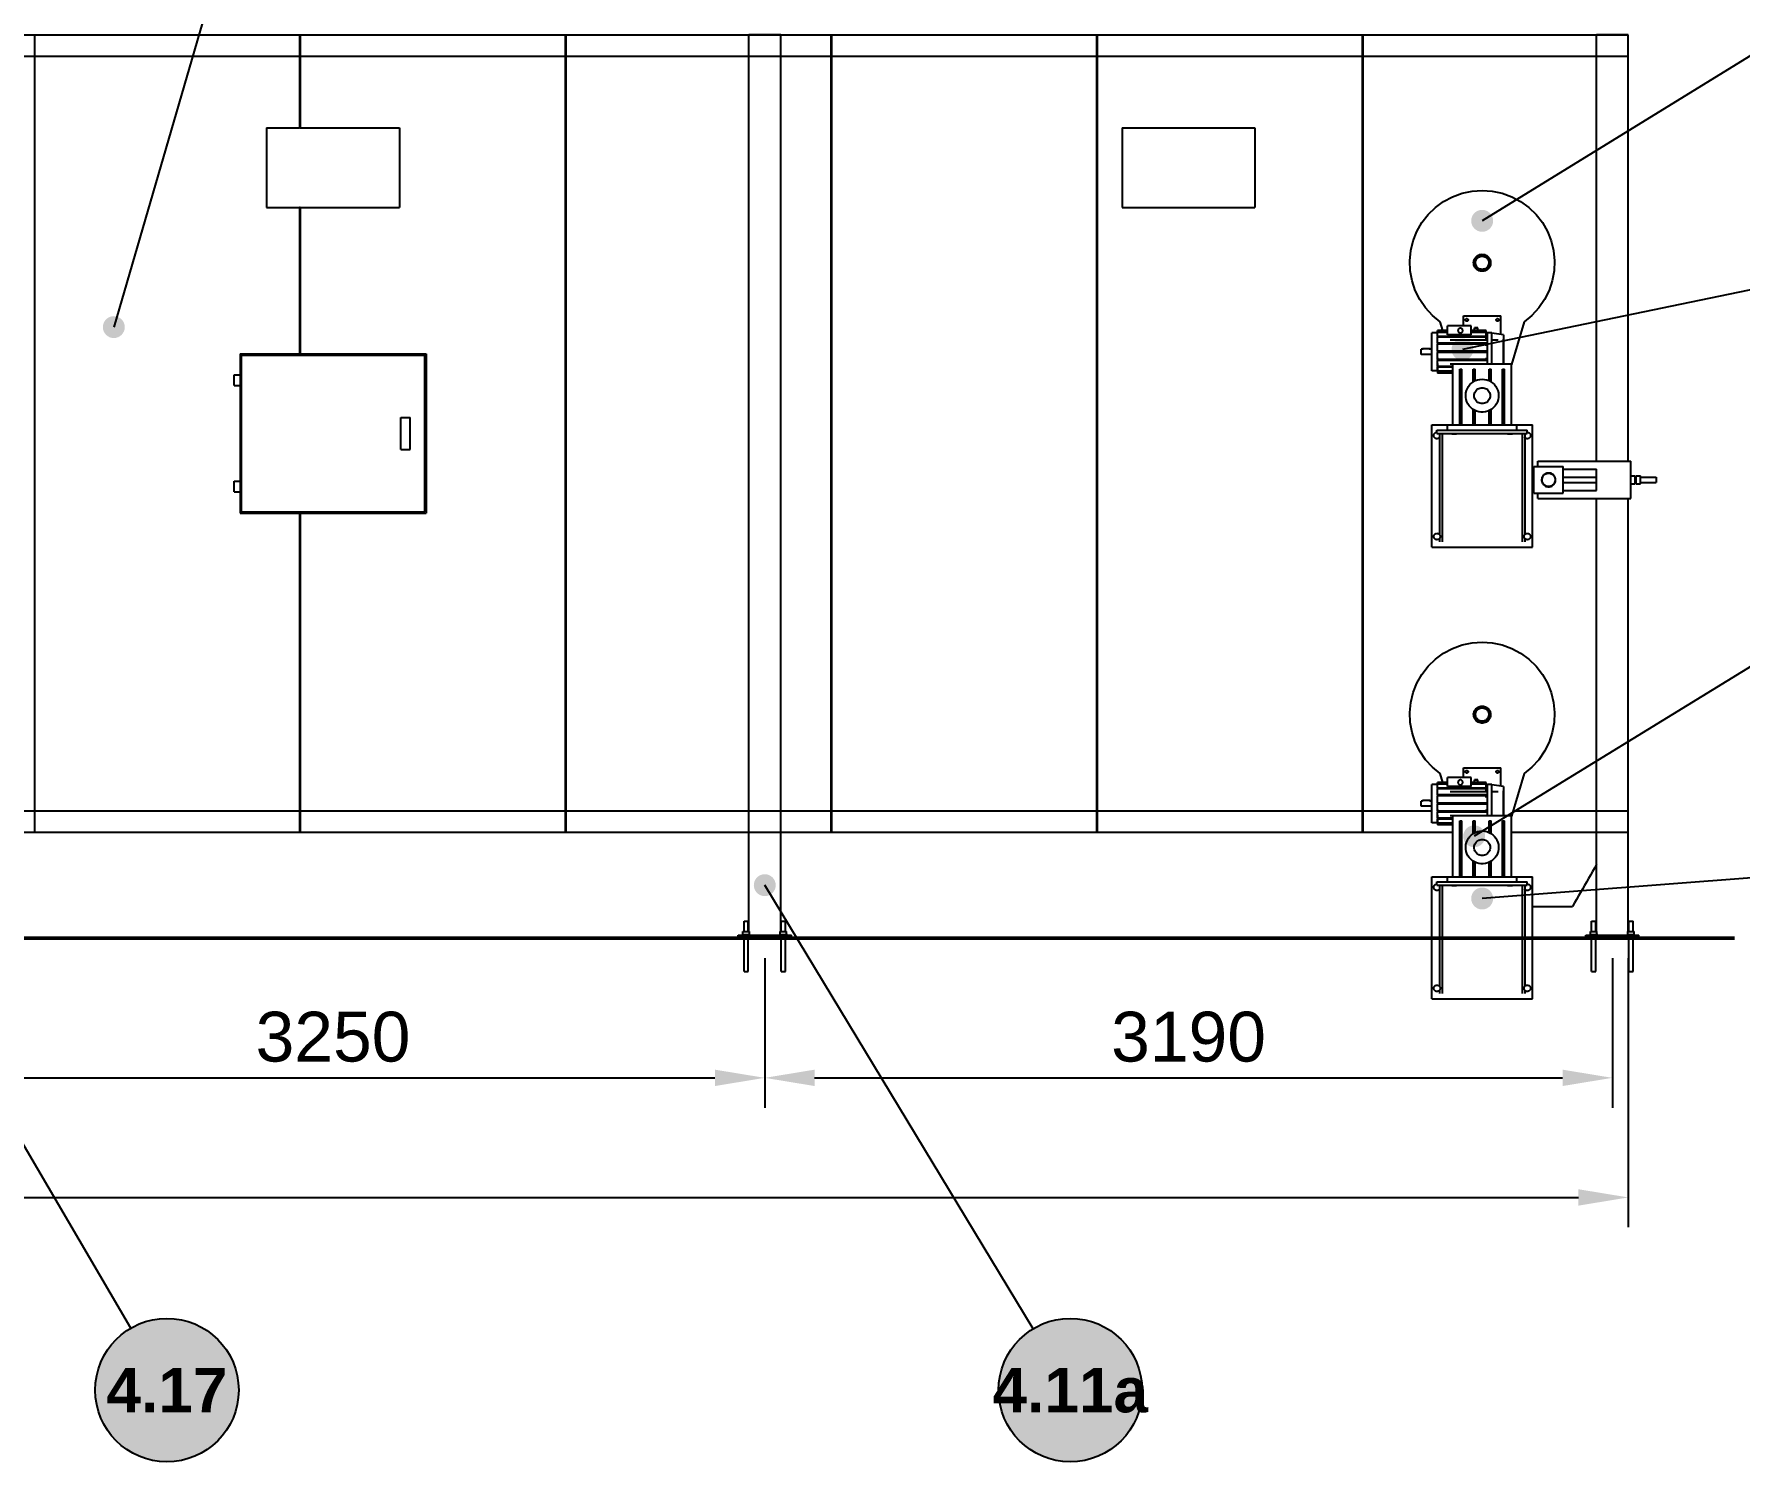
# Model space of a CAD drawing. Header units: millimetres. Extents: x 0 to 420, y 0 to 297.
# Drawn here: x 144.1 to 229.7, y 172.8 to 244.4 of the extents above; entities that cross this region are included whole.
import ezdxf
from ezdxf.enums import TextEntityAlignment as Align

# ---------------------------------------------------------------- set-up
doc = ezdxf.new("R2010")
doc.units = ezdxf.units.MM
doc.header["$LTSCALE"] = 0.5
for name, color, linetype, lineweight in [('CONTORNO', 7, 'CONTINUOUS', 50), ('COTAS', 7, 'CONTINUOUS', 25), ('FINO', 7, 'CONTINUOUS', 25), ('RELLENO', 9, 'CONTINUOUS', 13)]:
    doc.layers.add(name, color=color, linetype=linetype, lineweight=lineweight)
doc.styles.add('NEGRITA', font='arialbd.ttf')
doc.styles.get("Standard").update_dxf_attribs({"font": 'arial.ttf'})
doc.dimstyles.new('IRAM', dxfattribs={"dimtxt": 2.5, "dimasz": 2.5, "dimexe": 1.5, "dimexo": 1, "dimgap": 0.8, "dimtad": 1, "dimdec": 1, "dimtxsty": 'Standard', "dimcen": 2.5, "dimazin": 3, "dimtfac": 1, "dimtmove": 0, "dimatfit": 3})

msp = doc.modelspace()

# ---------------------------------------------------------------- hatches: boundary and pattern name
at = {"layer": 'COTAS'}
h = msp.add_hatch(color=7, dxfattribs=at)
edge = h.paths.add_edge_path()
edge.add_arc((216.8, 235.04), 0.55, 0, 360)
h = msp.add_hatch(color=7, dxfattribs=at)
edge = h.paths.add_edge_path()
edge.add_arc((148.1333, 229.7067), 0.55, 0, 360)
h = msp.add_hatch(color=7, dxfattribs=at)
edge = h.paths.add_edge_path()
edge.add_arc((215.8133, 228.5867), 0.55, 0, 360)
h = msp.add_hatch(color=7, dxfattribs=at)
edge = h.paths.add_edge_path()
edge.add_arc((216.4, 204.16), 0.55, 0, 360)
h = msp.add_hatch(color=7, dxfattribs=at)
edge = h.paths.add_edge_path()
edge.add_arc((180.8, 201.7067), 0.55, 0, 360)
h = msp.add_hatch(color=7, dxfattribs=at)
edge = h.paths.add_edge_path()
edge.add_arc((216.8, 201.04), 0.55, 0, 360)
at = {"layer": 'RELLENO', "true_color": 0xffffff}
h = msp.add_hatch(color=7, dxfattribs=at)
edge = h.paths.add_edge_path()
edge.add_arc((150.8, 176.3733), 3.6, 0, 360)
h = msp.add_hatch(color=7, dxfattribs=at)
edge = h.paths.add_edge_path()
edge.add_arc((196.1333, 176.3733), 3.6, 0, 360)

# ---------------------------------------------------------------- linework, layer by layer
at = {"layer": 'CONTORNO'}
msp.add_line((30.8, 199.04), (229.4667, 199.04), dxfattribs=at)
at = {"layer": 'COTAS'}
for p, q in [((157.7944, 262.9166), (148.1333, 229.7067)), ((231.0674, 243.8199), (216.8, 235.04)), ((230.6079, 231.6446), (215.8133, 228.5867)), ((231.0648, 213.1574), (216.4, 204.16)), ((230.5439, 202.0972), (216.8, 201.04)), ((194.2692, 179.4531), (180.8, 201.7067)), ((148.9795, 179.4791), (137.4667, 199.12))]:
    msp.add_line(p, q, dxfattribs=at)
for centre in [(150.8, 176.3733), (196.1333, 176.3733)]:
    msp.add_circle(centre, 3.6, dxfattribs=at)
at = {"layer": 'FINO'}
for p, q in [((50.8, 244.3733), (224.1333, 244.3733)), ((144.1533, 244.3733), (157.4467, 244.3733)), ((144.1533, 244.3733), (144.1533, 204.3733)), ((157.4467, 244.3733), (157.4467, 239.7067)), ((157.4867, 244.3733), (170.78, 244.3733)), ((157.4867, 244.3733), (157.4867, 239.7067)), ((170.78, 244.3733), (170.78, 204.3733)), ((170.82, 244.3733), (184.1133, 244.3733)), ((170.82, 244.3733), (170.82, 204.3733)), ((180, 199.3867), (180, 244.3733)), ((181.6, 244.3733), (180, 244.3733)), ((181.6, 199.3867), (181.6, 244.3733)), ((184.1133, 244.3733), (184.1133, 204.3733)), ((184.1533, 244.3733), (197.4467, 244.3733)), ((184.1533, 244.3733), (184.1533, 204.3733)), ((197.4467, 244.3733), (197.4467, 204.3733)), ((197.4867, 244.3733), (210.78, 244.3733)), ((197.4867, 244.3733), (197.4867, 204.3733)), ((210.78, 244.3733), (210.78, 204.3733)), ((210.82, 244.3733), (224.1133, 244.3733)), ((210.82, 244.3733), (210.82, 204.3733)), ((222.5333, 222.9733), (222.5333, 244.3733)), ((224.1333, 244.3733), (222.5333, 244.3733)), ((224.1133, 244.3733), (224.1133, 222.9733)), ((224.1333, 222.9733), (224.1333, 244.3733)), ((224.1333, 243.3067), (224.1333, 244.3733)), ((50.8, 243.3067), (224.1333, 243.3067)), ((155.8, 239.7067), (155.8, 235.7067)), ((155.8, 239.7067), (157.4467, 239.7067)), ((157.4867, 239.7067), (157.4467, 239.7067)), ((157.4867, 239.7067), (162.4667, 239.7067)), ((162.4667, 239.7067), (162.4667, 235.7067)), ((198.7333, 239.7067), (205.4, 239.7067)), ((198.7333, 239.7067), (198.7333, 235.7067)), ((205.4, 239.7067), (205.4, 235.7067)), ((155.8, 235.7067), (157.4467, 235.7067)), ((157.4467, 235.7067), (157.4467, 228.3733)), ((157.4867, 235.7067), (157.4467, 235.7067)), ((157.4867, 235.7067), (162.4667, 235.7067)), ((157.4867, 235.7067), (157.4867, 228.3733)), ((198.7333, 235.7067), (205.4, 235.7067)), ((215.8667, 229.768), (215.8667, 230.2667)), ((215.8667, 230.2667), (217.7333, 230.2667)), ((217.7333, 229.34), (217.7333, 230.2667)), ((214.5547, 229.4267), (214.2667, 229.4267)), ((214.5547, 229.464), (214.5547, 229.5333)), ((215.0587, 229.5333), (214.5547, 229.5333)), ((214.5547, 229.464), (214.5547, 229.4413)), ((215.0587, 229.464), (214.5547, 229.464)), ((214.5547, 229.244), (214.5547, 229.4413)), ((215.0587, 229.4413), (214.5547, 229.4413)), ((214.8267, 229.5333), (214.696, 229.972)), ((215.0587, 229.32), (215.0587, 229.768)), ((216.2467, 229.768), (215.0587, 229.768)), ((216.2467, 229.32), (216.2467, 229.768)), ((217.0027, 229.5333), (216.2467, 229.5333)), ((217.0027, 229.464), (216.2467, 229.464)), ((217.0027, 229.4413), (216.2467, 229.4413)), ((216.4187, 229.5333), (216.4187, 229.6667)), ((216.5787, 229.5333), (216.5787, 229.6667)), ((217.0027, 229.464), (217.0027, 229.5333)), ((217.0027, 229.464), (217.0027, 229.4413)), ((217.0027, 229.244), (217.0027, 229.4413)), ((217.2907, 229.4267), (217.0747, 229.4267)), ((218.904, 229.972), (218.2667, 227.8387)), ((213.8133, 228.5933), (213.7333, 228.5933)), ((213.8133, 228.5667), (213.8133, 228.62)), ((214.1867, 228.62), (213.8133, 228.62)), ((214.1867, 228.5667), (214.1867, 228.62)), ((214.2667, 228.5933), (214.1867, 228.5933)), ((214.5547, 229.2413), (214.5547, 229.2)), ((217.0027, 229.2413), (214.5547, 229.2413)), ((214.5547, 229.0493), (214.5547, 229.2)), ((217.0027, 229.2), (214.5547, 229.2)), ((214.5547, 228.9013), (214.5547, 228.848)), ((217.0027, 228.9013), (214.5547, 228.9013)), ((214.5547, 228.7667), (214.5547, 228.848)), ((217.0027, 228.848), (214.5547, 228.848)), ((216.2467, 229.32), (215.0587, 229.32)), ((215.2, 229.0667), (217.0747, 229.0667)), ((217.0747, 229.384), (217.0027, 229.384)), ((217.0027, 229.2413), (217.0027, 229.2)), ((217.0027, 229.0667), (217.0027, 229.2)), ((217.0027, 228.9013), (217.0027, 228.848)), ((217.0027, 228.7667), (217.0027, 228.848)), ((217.8667, 229.32), (217.2907, 229.4053)), ((217.2907, 229.0667), (217.6, 229.0667)), ((217.8667, 227.8667), (217.8667, 229.1067)), ((217.8867, 229.1067), (217.8667, 229.1067)), ((217.8867, 227.8667), (217.8867, 229.1067)), ((154.4667, 228.3733), (154.4667, 227.3067)), ((154.4667, 228.3733), (157.4467, 228.3733)), ((154.4667, 228.3733), (154.4667, 227.3067)), ((154.5333, 220.44), (154.5333, 228.3067)), ((154.5333, 228.3067), (163.7333, 228.3067)), ((157.4867, 228.3733), (157.4467, 228.3733)), ((157.4867, 228.3733), (163.8, 228.3733)), ((163.7333, 220.44), (163.7333, 228.3067)), ((163.8, 228.3733), (163.8, 220.3733)), ((163.8, 228.3733), (163.8, 220.3733)), ((214.2667, 228.34), (213.7333, 228.34)), ((214.5547, 228.496), (214.5547, 228.4373)), ((217.0027, 228.496), (214.5547, 228.496)), ((217.0027, 228.4373), (214.5547, 228.4373)), ((214.5547, 228.1667), (214.5547, 228.0853)), ((214.5547, 228.0853), (214.5547, 228.032)), ((217.0027, 228.0853), (214.5547, 228.0853)), ((217.0027, 228.032), (214.5547, 228.032)), ((214.5547, 227.884), (214.5547, 227.7333)), ((214.5547, 227.7333), (214.5547, 227.692)), ((215.3333, 227.7333), (214.5547, 227.7333)), ((215.2, 227.8667), (215.3333, 227.8667)), ((215.3333, 224.8), (215.3333, 227.8667)), ((215.3333, 227.8667), (218.2667, 227.8667)), ((217.0027, 228.496), (217.0027, 228.4373)), ((217.0027, 228.1667), (217.0027, 228.0853)), ((217.0027, 228.0853), (217.0027, 228.032)), ((218.2667, 224.8), (218.2667, 227.8667)), ((154.1733, 226.7733), (154.1733, 227.3067)), ((154.4933, 226.7733), (154.4933, 227.3067)), ((214.5547, 227.5067), (214.2667, 227.5067)), ((215.3333, 227.692), (214.5547, 227.692)), ((214.5547, 227.6893), (214.5547, 227.492)), ((214.5547, 227.492), (214.5547, 227.4693)), ((215.3333, 227.492), (214.5547, 227.492)), ((214.5547, 227.4693), (214.5547, 227.4)), ((215.3333, 227.4693), (214.5547, 227.4693)), ((215.3333, 227.4), (214.5547, 227.4)), ((215.68, 224.8), (215.68, 227.6)), ((215.68, 227.6), (215.7867, 227.6)), ((215.7867, 224.8), (215.7867, 227.6)), ((216.3467, 226.9573), (216.3467, 227.6)), ((216.3467, 227.6), (216.4533, 227.6)), ((216.4533, 227.0173), (216.4533, 227.6)), ((217.1467, 227.0173), (217.1467, 227.6)), ((217.1467, 227.6), (217.2533, 227.6)), ((217.2533, 226.9573), (217.2533, 227.6)), ((217.8133, 224.8), (217.8133, 227.6)), ((217.8133, 227.6), (217.92, 227.6)), ((217.92, 224.8), (217.92, 227.6)), ((154.4667, 226.7733), (154.4667, 221.9733)), ((154.4667, 226.7733), (154.4667, 221.9733)), ((162.5333, 223.5733), (162.5333, 225.1733)), ((162.5333, 225.1733), (163, 225.1733)), ((163, 223.5733), (163, 225.1733)), ((216.3467, 224.8), (216.3467, 225.576)), ((216.4533, 224.8), (216.4533, 225.516)), ((217.1467, 224.8), (217.1467, 225.516)), ((217.2533, 224.8), (217.2533, 225.576)), ((214.2667, 218.6667), (214.2667, 224.8)), ((214.2667, 224.8), (215.0667, 224.8)), ((214.5333, 224.3733), (214.5333, 224.5333)), ((214.5333, 224.5333), (219.0667, 224.5333)), ((214.5333, 224.3733), (219.0667, 224.3733)), ((214.6667, 224.3733), (214.6667, 219.288)), ((214.8, 224.3733), (214.8, 218.9333)), ((215.0667, 224.5333), (215.0667, 224.8)), ((215.0667, 224.8), (218.5333, 224.8)), ((215.28, 224.36), (215.28, 224.3733)), ((215.28, 224.36), (215.52, 224.36)), ((215.52, 224.36), (215.52, 224.3733)), ((218.08, 224.36), (218.08, 224.3733)), ((218.08, 224.36), (218.32, 224.36)), ((218.32, 224.36), (218.32, 224.3733)), ((218.5333, 224.5333), (218.5333, 224.8)), ((218.5333, 224.8), (219.3333, 224.8)), ((218.8, 224.3733), (218.8, 218.9333)), ((218.9333, 224.3733), (218.9333, 219.288)), ((219.0667, 224.3733), (219.0667, 224.5333)), ((219.3333, 218.6667), (219.3333, 224.8)), ((162.5333, 223.5733), (163, 223.5733)), ((219.4, 221.3733), (219.4, 222.7067)), ((219.4, 222.7067), (220.8667, 222.7067)), ((219.6, 222.7067), (219.6, 222.9733)), ((219.6, 222.9733), (224.2667, 222.9733)), ((220.8667, 221.3733), (220.8667, 222.7067)), ((220.8667, 222.5733), (222.5333, 222.5733)), ((222.5333, 222.1733), (222.5333, 222.5733)), ((222.5333, 221.5067), (222.5333, 222.5733)), ((224.2667, 221.1067), (224.2667, 222.9733)), ((154.1733, 221.44), (154.1733, 221.9733)), ((154.4933, 221.44), (154.4933, 221.9733)), ((220.8667, 222.1733), (222.5333, 222.1733)), ((220.8667, 221.9067), (222.5333, 221.9067)), ((222.5333, 221.5067), (222.5333, 221.9067)), ((224.2667, 222.24), (224.48, 222.24)), ((224.2667, 221.84), (224.48, 221.84)), ((224.48, 221.84), (224.48, 222.24)), ((224.48, 222.1733), (224.5333, 222.1733)), ((224.48, 221.9067), (224.5333, 221.9067)), ((224.5333, 221.84), (224.5333, 222.24)), ((224.5333, 222.24), (224.7467, 222.24)), ((224.5333, 221.84), (224.7467, 221.84)), ((224.7467, 221.84), (224.7467, 222.24)), ((224.7467, 222.1733), (225.5333, 222.1733)), ((224.7467, 221.9067), (225.5333, 221.9067)), ((154.4667, 221.44), (154.4667, 220.3733)), ((154.4667, 221.44), (154.4667, 220.3733)), ((219.4, 221.3733), (220.8667, 221.3733)), ((219.6, 221.1067), (219.6, 221.3733)), ((219.6, 221.1067), (224.2667, 221.1067)), ((220.8667, 221.5067), (222.5333, 221.5067)), ((222.5333, 199.3867), (222.5333, 221.1067)), ((224.1133, 221.1067), (224.1133, 204.3733)), ((224.1333, 199.3867), (224.1333, 221.1067)), ((154.4667, 220.3733), (157.4467, 220.3733)), ((154.5333, 220.44), (163.7333, 220.44)), ((157.4467, 220.3733), (157.4467, 204.3733)), ((157.4867, 220.3733), (157.4467, 220.3733)), ((157.4867, 220.3733), (163.8, 220.3733)), ((157.4867, 220.3733), (157.4867, 204.3733)), ((214.2667, 218.6667), (219.3333, 218.6667)), ((214.6667, 219.112), (214.6667, 218.9333)), ((218.9333, 219.112), (218.9333, 218.9333)), ((214.8267, 206.8667), (214.696, 207.3053)), ((215.8667, 207.1013), (215.8667, 207.6)), ((215.8667, 207.6), (217.7333, 207.6)), ((217.7333, 206.6733), (217.7333, 207.6)), ((218.904, 207.3053), (218.2667, 205.172)), ((214.5547, 206.76), (214.2667, 206.76)), ((214.5547, 206.7973), (214.5547, 206.8667)), ((215.0587, 206.8667), (214.5547, 206.8667)), ((214.5547, 206.7973), (214.5547, 206.7747)), ((215.0587, 206.7973), (214.5547, 206.7973)), ((214.5547, 206.5773), (214.5547, 206.7747)), ((215.0587, 206.7747), (214.5547, 206.7747)), ((214.5547, 206.5747), (214.5547, 206.5333)), ((217.0027, 206.5747), (214.5547, 206.5747)), ((214.5547, 206.3827), (214.5547, 206.5333)), ((217.0027, 206.5333), (214.5547, 206.5333)), ((215.0587, 206.6533), (215.0587, 207.1013)), ((216.2467, 207.1013), (215.0587, 207.1013)), ((216.2467, 206.6533), (215.0587, 206.6533)), ((215.2, 206.4), (217.0747, 206.4)), ((216.2467, 206.6533), (216.2467, 207.1013)), ((217.0027, 206.8667), (216.2467, 206.8667)), ((217.0027, 206.7973), (216.2467, 206.7973)), ((217.0027, 206.7747), (216.2467, 206.7747)), ((216.4187, 206.8667), (216.4187, 207)), ((216.5787, 206.8667), (216.5787, 207)), ((217.0027, 206.7973), (217.0027, 206.8667)), ((217.0027, 206.7973), (217.0027, 206.7747)), ((217.0027, 206.5773), (217.0027, 206.7747)), ((217.0747, 206.7173), (217.0027, 206.7173)), ((217.0027, 206.5747), (217.0027, 206.5333)), ((217.0027, 206.4), (217.0027, 206.5333)), ((217.2907, 206.76), (217.0747, 206.76)), ((217.8667, 206.6533), (217.2907, 206.7387)), ((217.2907, 206.4), (217.6, 206.4)), ((217.8667, 205.2), (217.8667, 206.44)), ((217.8867, 206.44), (217.8667, 206.44)), ((217.8867, 205.2), (217.8867, 206.44)), ((213.8133, 205.9267), (213.7333, 205.9267)), ((214.2667, 205.6733), (213.7333, 205.6733)), ((213.8133, 205.9), (213.8133, 205.9533)), ((214.1867, 205.9533), (213.8133, 205.9533)), ((214.1867, 205.9), (214.1867, 205.9533)), ((214.2667, 205.9267), (214.1867, 205.9267)), ((214.5547, 206.2347), (214.5547, 206.1813)), ((217.0027, 206.2347), (214.5547, 206.2347)), ((214.5547, 206.1), (214.5547, 206.1813)), ((217.0027, 206.1813), (214.5547, 206.1813)), ((214.5547, 205.8293), (214.5547, 205.7707)), ((217.0027, 205.8293), (214.5547, 205.8293)), ((217.0027, 205.7707), (214.5547, 205.7707)), ((214.5547, 205.5), (214.5547, 205.4187)), ((217.0027, 206.2347), (217.0027, 206.1813)), ((217.0027, 206.1), (217.0027, 206.1813)), ((217.0027, 205.8293), (217.0027, 205.7707)), ((217.0027, 205.5), (217.0027, 205.4187)), ((50.8, 205.44), (214.2667, 205.44)), ((214.5547, 204.84), (214.2667, 204.84)), ((214.5547, 205.4187), (214.5547, 205.3653)), ((217.0027, 205.4187), (214.5547, 205.4187)), ((217.0027, 205.3653), (214.5547, 205.3653)), ((214.5547, 205.2173), (214.5547, 205.0667)), ((214.5547, 205.0667), (214.5547, 205.0253)), ((215.3333, 205.0667), (214.5547, 205.0667)), ((215.3333, 205.0253), (214.5547, 205.0253)), ((214.5547, 205.0227), (214.5547, 204.8253)), ((214.5547, 204.8253), (214.5547, 204.8027)), ((215.3333, 204.8253), (214.5547, 204.8253)), ((214.5547, 204.8027), (214.5547, 204.7333)), ((215.3333, 204.8027), (214.5547, 204.8027)), ((215.3333, 204.7333), (214.5547, 204.7333)), ((215.2, 205.2), (215.3333, 205.2)), ((215.3333, 202.1333), (215.3333, 205.2)), ((215.3333, 205.2), (218.2667, 205.2)), ((215.68, 202.1333), (215.68, 204.9333)), ((215.68, 204.9333), (215.7867, 204.9333)), ((215.7867, 202.1333), (215.7867, 204.9333)), ((216.3467, 204.2907), (216.3467, 204.9333)), ((216.3467, 204.9333), (216.4533, 204.9333)), ((216.4533, 204.3507), (216.4533, 204.9333)), ((217.0027, 205.4187), (217.0027, 205.3653)), ((217.1467, 204.3507), (217.1467, 204.9333)), ((217.1467, 204.9333), (217.2533, 204.9333)), ((217.2533, 204.2907), (217.2533, 204.9333)), ((217.8133, 202.1333), (217.8133, 204.9333)), ((217.8133, 204.9333), (217.92, 204.9333)), ((217.92, 202.1333), (217.92, 204.9333)), ((218.2667, 202.1333), (218.2667, 205.2)), ((218.3467, 205.44), (224.1333, 205.44)), ((224.1333, 204.3733), (224.1333, 205.44)), ((50.8, 204.3733), (215.3333, 204.3733)), ((144.1533, 204.3733), (157.4467, 204.3733)), ((157.4867, 204.3733), (170.78, 204.3733)), ((170.82, 204.3733), (184.1133, 204.3733)), ((184.1533, 204.3733), (197.4467, 204.3733)), ((197.4867, 204.3733), (210.78, 204.3733)), ((210.82, 204.3733), (215.3333, 204.3733)), ((218.2667, 204.3733), (224.1133, 204.3733)), ((218.2667, 204.3733), (224.1333, 204.3733)), ((216.3467, 202.1333), (216.3467, 202.9093)), ((217.2533, 202.1333), (217.2533, 202.9093)), ((214.2667, 196), (214.2667, 202.1333)), ((214.2667, 202.1333), (215.0667, 202.1333)), ((215.0667, 201.8667), (215.0667, 202.1333)), ((215.0667, 202.1333), (218.5333, 202.1333)), ((216.4533, 202.1333), (216.4533, 202.8493)), ((217.1467, 202.1333), (217.1467, 202.8493)), ((218.5333, 201.8667), (218.5333, 202.1333)), ((218.5333, 202.1333), (219.3333, 202.1333)), ((219.3333, 196), (219.3333, 202.1333)), ((214.5333, 201.7067), (214.5333, 201.8667)), ((214.5333, 201.8667), (219.0667, 201.8667)), ((214.5333, 201.7067), (219.0667, 201.7067)), ((214.6667, 201.7067), (214.6667, 196.6213)), ((214.8, 201.7067), (214.8, 196.2667)), ((215.28, 201.6933), (215.28, 201.7067)), ((215.28, 201.6933), (215.52, 201.6933)), ((215.52, 201.6933), (215.52, 201.7067)), ((218.08, 201.6933), (218.08, 201.7067)), ((218.08, 201.6933), (218.32, 201.6933)), ((218.32, 201.6933), (218.32, 201.7067)), ((218.8, 201.7067), (218.8, 196.2667)), ((218.9333, 201.7067), (218.9333, 196.6213)), ((219.0667, 201.7067), (219.0667, 201.8667)), ((219.3333, 200.64), (221.3333, 200.64)), ((179.76, 199.3867), (179.76, 199.9067)), ((179.9733, 199.3867), (179.9733, 199.9067)), ((181.6267, 199.3867), (181.6267, 199.9067)), ((181.84, 199.3867), (181.84, 199.9067)), ((222.2933, 199.3867), (222.2933, 199.9067)), ((222.5067, 199.3867), (222.5067, 199.9067)), ((224.16, 199.3867), (224.16, 199.9067)), ((224.3733, 199.3867), (224.3733, 199.9067)), ((179.4667, 199.04), (179.4667, 199.2)), ((179.4667, 199.2), (182.1333, 199.2)), ((179.4667, 199.04), (182.1333, 199.04)), ((179.6667, 199.2), (179.6667, 199.24)), ((179.7067, 199.2), (179.7067, 199.3867)), ((179.7067, 199.3867), (180.0267, 199.3867)), ((179.76, 197.3733), (179.76, 199.04)), ((179.9733, 197.3733), (179.9733, 199.04)), ((180.0267, 199.2), (180.0267, 199.3867)), ((180.0667, 199.2), (180.0667, 199.24)), ((181.5333, 199.2), (181.5333, 199.24)), ((181.5733, 199.2), (181.5733, 199.3867)), ((181.5733, 199.3867), (181.8933, 199.3867)), ((181.6267, 197.3733), (181.6267, 199.04)), ((181.84, 197.3733), (181.84, 199.04)), ((181.8933, 199.2), (181.8933, 199.3867)), ((181.9333, 199.2), (181.9333, 199.24)), ((182.1333, 199.04), (182.1333, 199.2)), ((222, 199.04), (222, 199.2)), ((222, 199.2), (224.6667, 199.2)), ((222, 199.04), (224.6667, 199.04)), ((222.2, 199.2), (222.2, 199.24)), ((222.24, 199.2), (222.24, 199.3867)), ((222.24, 199.3867), (222.56, 199.3867)), ((222.2933, 197.3733), (222.2933, 199.04)), ((222.5067, 197.3733), (222.5067, 199.04)), ((222.56, 199.2), (222.56, 199.3867)), ((222.6, 199.2), (222.6, 199.24)), ((224.0667, 199.2), (224.0667, 199.24)), ((224.1067, 199.2), (224.1067, 199.3867)), ((224.1067, 199.3867), (224.4267, 199.3867)), ((224.16, 197.3733), (224.16, 199.04)), ((224.3733, 197.3733), (224.3733, 199.04)), ((224.4267, 199.2), (224.4267, 199.3867)), ((224.4667, 199.2), (224.4667, 199.24)), ((224.6667, 199.04), (224.6667, 199.2)), ((214.6667, 196.4453), (214.6667, 196.2667)), ((218.9333, 196.4453), (218.9333, 196.2667)), ((214.2667, 196), (219.3333, 196))]:
    msp.add_line(p, q, dxfattribs=at)
for points in [[(214.696, 229.972), (214.3027, 230.296), (213.9587, 230.6707), (213.6693, 231.0893), (213.4427, 231.5453), (213.2813, 232.028), (213.1893, 232.528), (213.1693, 233.0373), (213.2187, 233.544), (213.3387, 234.0373), (213.528, 234.5107), (213.78, 234.952), (214.092, 235.3547), (214.4573, 235.7093), (214.868, 236.0093), (215.316, 236.2493), (215.7947, 236.424), (216.292, 236.5307), (216.8, 236.5667), (217.308, 236.5307), (217.8053, 236.424), (218.284, 236.2493), (218.732, 236.0093), (219.1427, 235.7093), (219.508, 235.3547), (219.82, 234.952), (220.072, 234.5107), (220.2613, 234.0373), (220.3813, 233.544), (220.4307, 233.0373), (220.4107, 232.528), (220.3187, 232.028), (220.1573, 231.5453), (219.9307, 231.0893), (219.6413, 230.6707), (219.2973, 230.296), (218.904, 229.972)], [(216.8, 233.36), (216.86, 233.356), (216.9173, 233.344), (216.9733, 233.3227), (217.0267, 233.2947), (217.0747, 233.26), (217.1173, 233.2187), (217.1533, 233.172), (217.184, 233.12), (217.2053, 233.0653), (217.22, 233.008), (217.2267, 232.948), (217.224, 232.8893), (217.2133, 232.8307), (217.196, 232.7733), (217.1693, 232.72), (217.136, 232.6707), (217.096, 232.6267), (217.0507, 232.588), (217, 232.556), (216.9453, 232.532), (216.8893, 232.516), (216.8293, 232.508), (216.7707, 232.508), (216.7107, 232.516), (216.6547, 232.532), (216.6, 232.556), (216.5493, 232.588), (216.504, 232.6267), (216.464, 232.6707), (216.4307, 232.72), (216.404, 232.7733), (216.3867, 232.8307), (216.376, 232.8893), (216.3733, 232.948), (216.38, 233.008), (216.3947, 233.0653), (216.416, 233.12), (216.4467, 233.172), (216.4827, 233.2187), (216.5253, 233.26), (216.5733, 233.2947), (216.6267, 233.3227), (216.6827, 233.344), (216.74, 233.356), (216.8, 233.36)], [(216.8, 233.3333), (216.8573, 233.3293), (216.9133, 233.3173), (216.9667, 233.2973), (217.016, 233.2693), (217.0613, 233.236), (217.1027, 233.1947), (217.136, 233.1493), (217.164, 233.1), (217.184, 233.0467), (217.196, 232.9907), (217.2, 232.9333), (217.196, 232.876), (217.184, 232.82), (217.164, 232.7667), (217.136, 232.7173), (217.1027, 232.672), (217.0613, 232.6307), (217.016, 232.5973), (216.9667, 232.5693), (216.9133, 232.5493), (216.8573, 232.5373), (216.8, 232.5333), (216.7427, 232.5373), (216.6867, 232.5493), (216.6333, 232.5693), (216.584, 232.5973), (216.5387, 232.6307), (216.4973, 232.672), (216.464, 232.7173), (216.436, 232.7667), (216.416, 232.82), (216.404, 232.876), (216.4, 232.9333), (216.404, 232.9907), (216.416, 233.0467), (216.436, 233.1), (216.464, 233.1493), (216.4973, 233.1947), (216.5387, 233.236), (216.584, 233.2693), (216.6333, 233.2973), (216.6867, 233.3173), (216.7427, 233.3293), (216.8, 233.3333)], [(216.8, 233.2667), (216.8467, 233.264), (216.892, 233.2533), (216.936, 233.2373), (216.976, 233.216), (217.0147, 233.1893), (217.048, 233.156), (217.076, 233.12), (217.1, 233.08), (217.1173, 233.036), (217.128, 232.9907), (217.1333, 232.9453), (217.132, 232.8987), (217.124, 232.8533), (217.1093, 232.808), (217.0893, 232.7667), (217.0627, 232.728), (217.032, 232.6933), (216.996, 232.664), (216.956, 232.6387), (216.9147, 232.62), (216.8693, 232.6067), (216.8227, 232.6013), (216.7773, 232.6013), (216.7307, 232.6067), (216.6853, 232.62), (216.644, 232.6387), (216.604, 232.664), (216.568, 232.6933), (216.5373, 232.728), (216.5107, 232.7667), (216.4907, 232.808), (216.476, 232.8533), (216.468, 232.8987), (216.4667, 232.9453), (216.472, 232.9907), (216.4827, 233.036), (216.5, 233.08), (216.524, 233.12), (216.552, 233.156), (216.5853, 233.1893), (216.624, 233.216), (216.664, 233.2373), (216.708, 233.2533), (216.7533, 233.264), (216.8, 233.2667)], [(214.2667, 227.5067), (214.2667, 227.72), (214.2667, 227.9333), (214.2667, 228.1467), (214.2667, 228.36), (214.2667, 228.5733), (214.2667, 228.7867), (214.2667, 229), (214.2667, 229.2133), (214.2667, 229.4267)], [(214.5547, 229.2413), (214.5547, 229.288), (214.5547, 229.3347), (214.5547, 229.38), (214.5547, 229.4267)], [(215.7067, 229.6533), (215.6893, 229.652), (215.6733, 229.6493), (215.6573, 229.6427), (215.6427, 229.6347), (215.6293, 229.6253), (215.6173, 229.6133), (215.6067, 229.6), (215.5987, 229.5853), (215.592, 229.5707), (215.588, 229.5547), (215.5867, 229.5373), (215.5867, 229.5213), (215.5907, 229.504), (215.596, 229.488), (215.6027, 229.4733), (215.612, 229.46), (215.6227, 229.4467), (215.636, 229.436), (215.6507, 229.428), (215.6653, 229.42), (215.6813, 229.416), (215.6987, 229.4133), (215.7147, 229.4133), (215.732, 229.416), (215.748, 229.42), (215.7627, 229.428), (215.7773, 229.436), (215.7907, 229.4467), (215.8013, 229.46), (215.8107, 229.4733), (215.8173, 229.488), (215.8227, 229.504), (215.8267, 229.5213), (215.8267, 229.5373), (215.8253, 229.5547), (215.8213, 229.5707), (215.8147, 229.5853), (215.8067, 229.6), (215.796, 229.6133), (215.784, 229.6253), (215.7707, 229.6347), (215.756, 229.6427), (215.74, 229.6493), (215.724, 229.652), (215.7067, 229.6533)], [(216.0267, 230.1333), (216.036, 230.1333), (216.0453, 230.1307), (216.0533, 230.128), (216.0613, 230.1227), (216.0693, 230.1173), (216.076, 230.1107), (216.0813, 230.104), (216.0867, 230.096), (216.0907, 230.0867), (216.092, 230.0787), (216.0933, 230.0693), (216.0933, 230.06), (216.092, 230.0507), (216.088, 230.0413), (216.084, 230.0333), (216.0787, 230.0253), (216.0733, 230.0187), (216.0653, 230.0133), (216.0573, 230.008), (216.0493, 230.004), (216.04, 230.0013), (216.0307, 230), (216.0227, 230), (216.0133, 230.0013), (216.004, 230.004), (215.996, 230.008), (215.988, 230.0133), (215.98, 230.0187), (215.9747, 230.0253), (215.9693, 230.0333), (215.9653, 230.0413), (215.9613, 230.0507), (215.96, 230.06), (215.96, 230.0693), (215.9613, 230.0787), (215.9627, 230.0867), (215.9667, 230.096), (215.972, 230.104), (215.9773, 230.1107), (215.984, 230.1173), (215.992, 230.1227), (216, 230.128), (216.008, 230.1307), (216.0173, 230.1333), (216.0267, 230.1333)], [(216.4187, 229.6667), (216.4587, 229.6667), (216.4987, 229.6667), (216.5387, 229.6667), (216.5787, 229.6667)], [(216.5787, 229.6667), (216.5387, 229.6667), (216.4987, 229.6667), (216.4587, 229.6667), (216.4187, 229.6667)], [(217.0747, 227.8667), (217.0747, 228.0893), (217.0747, 228.312), (217.0747, 228.5347), (217.0747, 228.7587), (217.0747, 228.9813), (217.0747, 229.204), (217.0747, 229.4267)], [(217.2907, 227.8667), (217.2907, 228.0893), (217.2907, 228.312), (217.2907, 228.5347), (217.2907, 228.7587), (217.2907, 228.9813), (217.2907, 229.204), (217.2907, 229.4267)], [(217.5733, 230.1333), (217.5827, 230.1333), (217.592, 230.1307), (217.6, 230.128), (217.608, 230.1227), (217.616, 230.1173), (217.6227, 230.1107), (217.628, 230.104), (217.6333, 230.096), (217.6373, 230.0867), (217.6387, 230.0787), (217.64, 230.0693), (217.64, 230.06), (217.6387, 230.0507), (217.6347, 230.0413), (217.6307, 230.0333), (217.6253, 230.0253), (217.62, 230.0187), (217.612, 230.0133), (217.604, 230.008), (217.596, 230.004), (217.5867, 230.0013), (217.5773, 230), (217.5693, 230), (217.56, 230.0013), (217.5507, 230.004), (217.5427, 230.008), (217.5347, 230.0133), (217.5267, 230.0187), (217.5213, 230.0253), (217.516, 230.0333), (217.512, 230.0413), (217.508, 230.0507), (217.5067, 230.06), (217.5067, 230.0693), (217.508, 230.0787), (217.5093, 230.0867), (217.5133, 230.096), (217.5187, 230.104), (217.524, 230.1107), (217.5307, 230.1173), (217.5387, 230.1227), (217.5467, 230.128), (217.5547, 230.1307), (217.564, 230.1333), (217.5733, 230.1333)], [(213.7333, 228.34), (213.7333, 228.4027), (213.7333, 228.4667), (213.7333, 228.5307), (213.7333, 228.5933)], [(214.5547, 228.9013), (214.5547, 228.976), (214.5547, 229.0507), (214.5547, 229.1253), (214.5547, 229.2)], [(214.5547, 228.496), (214.5547, 228.584), (214.5547, 228.672), (214.5547, 228.76), (214.5547, 228.848)], [(217.8667, 229.32), (217.8667, 229.2667), (217.8667, 229.2133), (217.8667, 229.16), (217.8667, 229.1067)], [(214.5547, 228.0853), (214.5547, 228.1733), (214.5547, 228.2613), (214.5547, 228.3493), (214.5547, 228.4373)], [(214.5547, 227.7333), (214.5547, 227.808), (214.5547, 227.8827), (214.5547, 227.9573), (214.5547, 228.032)], [(154.1733, 227.3067), (154.2533, 227.3067), (154.3333, 227.3067), (154.4133, 227.3067), (154.4933, 227.3067)], [(214.5547, 227.5067), (214.5547, 227.5533), (214.5547, 227.5987), (214.5547, 227.6453), (214.5547, 227.692)], [(216.8, 227.0933), (216.9147, 227.0853), (217.028, 227.0613), (217.136, 227.0213), (217.2387, 226.968), (217.332, 226.9), (217.4147, 226.82), (217.4853, 226.7293), (217.5427, 226.6293), (217.5867, 226.5227), (217.6147, 226.4107), (217.6267, 226.296), (217.6227, 226.18), (217.6027, 226.0667), (217.5667, 225.9573), (217.516, 225.8533), (217.452, 225.7573), (217.3747, 225.672), (217.2853, 225.5973), (217.188, 225.5373), (217.0827, 225.4893), (216.972, 225.4587), (216.8573, 225.4427), (216.7427, 225.4427), (216.628, 225.4587), (216.5173, 225.4893), (216.412, 225.5373), (216.3147, 225.5973), (216.2253, 225.672), (216.148, 225.7573), (216.084, 225.8533), (216.0333, 225.9573), (215.9973, 226.0667), (215.9773, 226.18), (215.9733, 226.296), (215.9853, 226.4107), (216.0133, 226.5227), (216.0573, 226.6293), (216.1147, 226.7293), (216.1853, 226.82), (216.268, 226.9), (216.3613, 226.968), (216.464, 227.0213), (216.572, 227.0613), (216.6853, 227.0853), (216.8, 227.0933)], [(154.1733, 226.7733), (154.2533, 226.7733), (154.3333, 226.7733), (154.4133, 226.7733), (154.4933, 226.7733)], [(216.8, 226.6667), (216.8573, 226.6627), (216.9133, 226.6507), (216.9667, 226.6307), (217.016, 226.6027), (217.0613, 226.5693), (217.1027, 226.528), (217.136, 226.4827), (217.164, 226.4333), (217.184, 226.38), (217.196, 226.324), (217.2, 226.2667), (217.196, 226.2093), (217.184, 226.1533), (217.164, 226.1), (217.136, 226.0507), (217.1027, 226.0053), (217.0613, 225.964), (217.016, 225.9307), (216.9667, 225.9027), (216.9133, 225.8827), (216.8573, 225.8707), (216.8, 225.8667), (216.7427, 225.8707), (216.6867, 225.8827), (216.6333, 225.9027), (216.584, 225.9307), (216.5387, 225.964), (216.4973, 226.0053), (216.464, 226.0507), (216.436, 226.1), (216.416, 226.1533), (216.404, 226.2093), (216.4, 226.2667), (216.404, 226.324), (216.416, 226.38), (216.436, 226.4333), (216.464, 226.4827), (216.4973, 226.528), (216.5387, 226.5693), (216.584, 226.6027), (216.6333, 226.6307), (216.6867, 226.6507), (216.7427, 226.6627), (216.8, 226.6667)], [(214.6667, 224.1787), (214.6533, 224.16), (214.636, 224.144), (214.6187, 224.1307), (214.5973, 224.12), (214.576, 224.112), (214.5547, 224.108), (214.532, 224.1067), (214.5093, 224.108), (214.4867, 224.1133), (214.4653, 224.1213), (214.4453, 224.1333), (214.428, 224.1467), (214.412, 224.1627), (214.3987, 224.1813), (214.3867, 224.2013), (214.38, 224.2227), (214.3747, 224.2453), (214.3733, 224.268), (214.3747, 224.2907), (214.38, 224.312), (214.388, 224.3333), (214.3987, 224.3533), (214.4133, 224.372), (214.4293, 224.388), (214.4467, 224.4013), (214.4667, 224.412), (214.488, 224.42), (214.5107, 224.4253), (214.5333, 224.4267)], [(214.652, 224.3733), (214.6547, 224.3707), (214.6573, 224.368), (214.66, 224.364), (214.6627, 224.3613), (214.664, 224.3587), (214.6667, 224.3547)], [(219.0667, 224.4267), (219.0893, 224.4253), (219.112, 224.42), (219.1333, 224.412), (219.1533, 224.4013), (219.1707, 224.388), (219.1867, 224.372), (219.2013, 224.3533), (219.212, 224.3333), (219.22, 224.312), (219.2253, 224.2907), (219.2267, 224.268), (219.2253, 224.2453), (219.22, 224.2227), (219.2133, 224.2013), (219.2013, 224.1813), (219.188, 224.1627), (219.172, 224.1467), (219.1547, 224.1333), (219.1347, 224.1213), (219.1133, 224.1133), (219.0907, 224.108), (219.068, 224.1067), (219.0453, 224.108), (219.024, 224.112), (219.0027, 224.12), (218.9813, 224.1307), (218.964, 224.144), (218.9467, 224.16), (218.9333, 224.1787)], [(218.9333, 224.3547), (218.936, 224.3587), (218.9373, 224.3613), (218.94, 224.364), (218.9427, 224.368), (218.9453, 224.3707), (218.948, 224.3733)], [(154.1733, 221.9733), (154.2533, 221.9733), (154.3333, 221.9733), (154.4133, 221.9733), (154.4933, 221.9733)], [(220.1333, 222.3867), (220.0853, 222.3827), (220.0373, 222.3733), (219.992, 222.3573), (219.9493, 222.3333), (219.9107, 222.3053), (219.876, 222.272), (219.8453, 222.2333), (219.8213, 222.192), (219.804, 222.1467), (219.792, 222.1), (219.7867, 222.052), (219.788, 222.004), (219.7973, 221.956), (219.812, 221.9107), (219.8333, 221.8667), (219.86, 221.8267), (219.892, 221.7907), (219.9293, 221.76), (219.9707, 221.7333), (220.0147, 221.7147), (220.0613, 221.7013), (220.1093, 221.6947), (220.1573, 221.6947), (220.2053, 221.7013), (220.252, 221.7147), (220.296, 221.7333), (220.3373, 221.76), (220.3747, 221.7907), (220.4067, 221.8267), (220.4333, 221.8667), (220.4547, 221.9107), (220.4693, 221.956), (220.4787, 222.004), (220.48, 222.052), (220.4747, 222.1), (220.4627, 222.1467), (220.4453, 222.192), (220.4213, 222.2333), (220.3907, 222.272), (220.356, 222.3053), (220.3173, 222.3333), (220.2747, 222.3573), (220.2293, 222.3733), (220.1813, 222.3827), (220.1333, 222.3867)], [(220.1333, 222.3733), (220.18, 222.3707), (220.2253, 222.36), (220.2693, 222.344), (220.3093, 222.3227), (220.348, 222.296), (220.3813, 222.2627), (220.4093, 222.2267), (220.4333, 222.1867), (220.4507, 222.1427), (220.4613, 222.0973), (220.4667, 222.052), (220.4653, 222.0053), (220.4573, 221.96), (220.4427, 221.9147), (220.4227, 221.8733), (220.396, 221.8347), (220.3653, 221.8), (220.3293, 221.7707), (220.2893, 221.7453), (220.248, 221.7267), (220.2027, 221.7133), (220.156, 221.708), (220.1107, 221.708), (220.064, 221.7133), (220.0187, 221.7267), (219.9773, 221.7453), (219.9373, 221.7707), (219.9013, 221.8), (219.8707, 221.8347), (219.844, 221.8733), (219.824, 221.9147), (219.8093, 221.96), (219.8013, 222.0053), (219.8, 222.052), (219.8053, 222.0973), (219.816, 222.1427), (219.8333, 222.1867), (219.8573, 222.2267), (219.8853, 222.2627), (219.9187, 222.296), (219.9573, 222.3227), (219.9973, 222.344), (220.0413, 222.36), (220.0867, 222.3707), (220.1333, 222.3733)], [(225.5333, 222.1733), (225.5333, 222.1067), (225.5333, 222.04), (225.5333, 221.9733), (225.5333, 221.9067)], [(154.1733, 221.44), (154.2533, 221.44), (154.3333, 221.44), (154.4133, 221.44), (154.4933, 221.44)], [(214.5333, 219.36), (214.556, 219.3587), (214.5773, 219.3533), (214.5987, 219.3467), (214.6187, 219.336), (214.636, 219.3227), (214.652, 219.3067), (214.6653, 219.2893), (214.6773, 219.2707), (214.6853, 219.2493), (214.6907, 219.228), (214.6933, 219.2053), (214.692, 219.1827), (214.688, 219.1613), (214.6813, 219.14), (214.672, 219.12), (214.66, 219.1013), (214.644, 219.0853), (214.628, 219.0707), (214.608, 219.0587), (214.588, 219.0493), (214.5667, 219.044), (214.544, 219.04), (214.5227, 219.04), (214.5, 219.044), (214.4787, 219.0493), (214.4587, 219.0587), (214.4387, 219.0707), (214.4227, 219.0853), (214.4067, 219.1013), (214.3947, 219.12), (214.3853, 219.14), (214.3787, 219.1613), (214.3747, 219.1827), (214.3733, 219.2053), (214.376, 219.228), (214.3813, 219.2493), (214.3893, 219.2707), (214.4013, 219.2893), (214.4147, 219.3067), (214.4307, 219.3227), (214.448, 219.336), (214.468, 219.3467), (214.4893, 219.3533), (214.5107, 219.3587), (214.5333, 219.36)], [(219.0667, 219.36), (219.0893, 219.3587), (219.1107, 219.3533), (219.132, 219.3467), (219.152, 219.336), (219.1693, 219.3227), (219.1853, 219.3067), (219.1987, 219.2893), (219.2107, 219.2707), (219.2187, 219.2493), (219.224, 219.228), (219.2267, 219.2053), (219.2253, 219.1827), (219.2213, 219.1613), (219.2147, 219.14), (219.2053, 219.12), (219.1933, 219.1013), (219.1773, 219.0853), (219.1613, 219.0707), (219.1413, 219.0587), (219.1213, 219.0493), (219.1, 219.044), (219.0773, 219.04), (219.056, 219.04), (219.0333, 219.044), (219.012, 219.0493), (218.992, 219.0587), (218.972, 219.0707), (218.956, 219.0853), (218.94, 219.1013), (218.928, 219.12), (218.9187, 219.14), (218.912, 219.1613), (218.908, 219.1827), (218.9067, 219.2053), (218.9093, 219.228), (218.9147, 219.2493), (218.9227, 219.2707), (218.9347, 219.2893), (218.948, 219.3067), (218.964, 219.3227), (218.9813, 219.336), (219.0013, 219.3467), (219.0227, 219.3533), (219.044, 219.3587), (219.0667, 219.36)], [(214.696, 207.3053), (214.3027, 207.6293), (213.9587, 208.004), (213.6693, 208.4227), (213.4427, 208.8787), (213.2813, 209.3613), (213.1893, 209.8613), (213.1693, 210.3707), (213.2187, 210.8773), (213.3387, 211.3707), (213.528, 211.844), (213.78, 212.2853), (214.092, 212.688), (214.4573, 213.0427), (214.868, 213.3427), (215.316, 213.5827), (215.7947, 213.7573), (216.292, 213.864), (216.8, 213.9), (217.308, 213.864), (217.8053, 213.7573), (218.284, 213.5827), (218.732, 213.3427), (219.1427, 213.0427), (219.508, 212.688), (219.82, 212.2853), (220.072, 211.844), (220.2613, 211.3707), (220.3813, 210.8773), (220.4307, 210.3707), (220.4107, 209.8613), (220.3187, 209.3613), (220.1573, 208.8787), (219.9307, 208.4227), (219.6413, 208.004), (219.2973, 207.6293), (218.904, 207.3053)], [(216.8, 210.6933), (216.86, 210.6893), (216.9173, 210.6773), (216.9733, 210.656), (217.0267, 210.628), (217.0747, 210.5933), (217.1173, 210.552), (217.1533, 210.5053), (217.184, 210.4533), (217.2053, 210.3987), (217.22, 210.3413), (217.2267, 210.2813), (217.224, 210.2227), (217.2133, 210.164), (217.196, 210.1067), (217.1693, 210.0533), (217.136, 210.004), (217.096, 209.96), (217.0507, 209.9213), (217, 209.8893), (216.9453, 209.8653), (216.8893, 209.8493), (216.8293, 209.8413), (216.7707, 209.8413), (216.7107, 209.8493), (216.6547, 209.8653), (216.6, 209.8893), (216.5493, 209.9213), (216.504, 209.96), (216.464, 210.004), (216.4307, 210.0533), (216.404, 210.1067), (216.3867, 210.164), (216.376, 210.2227), (216.3733, 210.2813), (216.38, 210.3413), (216.3947, 210.3987), (216.416, 210.4533), (216.4467, 210.5053), (216.4827, 210.552), (216.5253, 210.5933), (216.5733, 210.628), (216.6267, 210.656), (216.6827, 210.6773), (216.74, 210.6893), (216.8, 210.6933)], [(216.8, 210.6667), (216.8573, 210.6627), (216.9133, 210.6507), (216.9667, 210.6307), (217.016, 210.6027), (217.0613, 210.5693), (217.1027, 210.528), (217.136, 210.4827), (217.164, 210.4333), (217.184, 210.38), (217.196, 210.324), (217.2, 210.2667), (217.196, 210.2093), (217.184, 210.1533), (217.164, 210.1), (217.136, 210.0507), (217.1027, 210.0053), (217.0613, 209.964), (217.016, 209.9307), (216.9667, 209.9027), (216.9133, 209.8827), (216.8573, 209.8707), (216.8, 209.8667), (216.7427, 209.8707), (216.6867, 209.8827), (216.6333, 209.9027), (216.584, 209.9307), (216.5387, 209.964), (216.4973, 210.0053), (216.464, 210.0507), (216.436, 210.1), (216.416, 210.1533), (216.404, 210.2093), (216.4, 210.2667), (216.404, 210.324), (216.416, 210.38), (216.436, 210.4333), (216.464, 210.4827), (216.4973, 210.528), (216.5387, 210.5693), (216.584, 210.6027), (216.6333, 210.6307), (216.6867, 210.6507), (216.7427, 210.6627), (216.8, 210.6667)], [(216.8, 210.6), (216.8467, 210.5973), (216.892, 210.5867), (216.936, 210.5707), (216.976, 210.5493), (217.0147, 210.5227), (217.048, 210.4893), (217.076, 210.4533), (217.1, 210.4133), (217.1173, 210.3693), (217.128, 210.324), (217.1333, 210.2787), (217.132, 210.232), (217.124, 210.1867), (217.1093, 210.1413), (217.0893, 210.1), (217.0627, 210.0613), (217.032, 210.0267), (216.996, 209.9973), (216.956, 209.972), (216.9147, 209.9533), (216.8693, 209.94), (216.8227, 209.9347), (216.7773, 209.9347), (216.7307, 209.94), (216.6853, 209.9533), (216.644, 209.972), (216.604, 209.9973), (216.568, 210.0267), (216.5373, 210.0613), (216.5107, 210.1), (216.4907, 210.1413), (216.476, 210.1867), (216.468, 210.232), (216.4667, 210.2787), (216.472, 210.324), (216.4827, 210.3693), (216.5, 210.4133), (216.524, 210.4533), (216.552, 210.4893), (216.5853, 210.5227), (216.624, 210.5493), (216.664, 210.5707), (216.708, 210.5867), (216.7533, 210.5973), (216.8, 210.6)], [(216.0267, 207.4667), (216.036, 207.4667), (216.0453, 207.464), (216.0533, 207.4613), (216.0613, 207.456), (216.0693, 207.4507), (216.076, 207.444), (216.0813, 207.4373), (216.0867, 207.4293), (216.0907, 207.42), (216.092, 207.412), (216.0933, 207.4027), (216.0933, 207.3933), (216.092, 207.384), (216.088, 207.3747), (216.084, 207.3667), (216.0787, 207.3587), (216.0733, 207.352), (216.0653, 207.3467), (216.0573, 207.3413), (216.0493, 207.3373), (216.04, 207.3347), (216.0307, 207.3333), (216.0227, 207.3333), (216.0133, 207.3347), (216.004, 207.3373), (215.996, 207.3413), (215.988, 207.3467), (215.98, 207.352), (215.9747, 207.3587), (215.9693, 207.3667), (215.9653, 207.3747), (215.9613, 207.384), (215.96, 207.3933), (215.96, 207.4027), (215.9613, 207.412), (215.9627, 207.42), (215.9667, 207.4293), (215.972, 207.4373), (215.9773, 207.444), (215.984, 207.4507), (215.992, 207.456), (216, 207.4613), (216.008, 207.464), (216.0173, 207.4667), (216.0267, 207.4667)], [(217.5733, 207.4667), (217.5827, 207.4667), (217.592, 207.464), (217.6, 207.4613), (217.608, 207.456), (217.616, 207.4507), (217.6227, 207.444), (217.628, 207.4373), (217.6333, 207.4293), (217.6373, 207.42), (217.6387, 207.412), (217.64, 207.4027), (217.64, 207.3933), (217.6387, 207.384), (217.6347, 207.3747), (217.6307, 207.3667), (217.6253, 207.3587), (217.62, 207.352), (217.612, 207.3467), (217.604, 207.3413), (217.596, 207.3373), (217.5867, 207.3347), (217.5773, 207.3333), (217.5693, 207.3333), (217.56, 207.3347), (217.5507, 207.3373), (217.5427, 207.3413), (217.5347, 207.3467), (217.5267, 207.352), (217.5213, 207.3587), (217.516, 207.3667), (217.512, 207.3747), (217.508, 207.384), (217.5067, 207.3933), (217.5067, 207.4027), (217.508, 207.412), (217.5093, 207.42), (217.5133, 207.4293), (217.5187, 207.4373), (217.524, 207.444), (217.5307, 207.4507), (217.5387, 207.456), (217.5467, 207.4613), (217.5547, 207.464), (217.564, 207.4667), (217.5733, 207.4667)], [(214.2667, 204.84), (214.2667, 205.0533), (214.2667, 205.2667), (214.2667, 205.48), (214.2667, 205.6933), (214.2667, 205.9067), (214.2667, 206.12), (214.2667, 206.3333), (214.2667, 206.5467), (214.2667, 206.76)], [(214.5547, 206.5747), (214.5547, 206.6213), (214.5547, 206.668), (214.5547, 206.7133), (214.5547, 206.76)], [(214.5547, 206.2347), (214.5547, 206.3093), (214.5547, 206.384), (214.5547, 206.4587), (214.5547, 206.5333)], [(215.7067, 206.9867), (215.6893, 206.9853), (215.6733, 206.9827), (215.6573, 206.976), (215.6427, 206.968), (215.6293, 206.9587), (215.6173, 206.9467), (215.6067, 206.9333), (215.5987, 206.9187), (215.592, 206.904), (215.588, 206.888), (215.5867, 206.8707), (215.5867, 206.8547), (215.5907, 206.8373), (215.596, 206.8213), (215.6027, 206.8067), (215.612, 206.7933), (215.6227, 206.78), (215.636, 206.7693), (215.6507, 206.7613), (215.6653, 206.7533), (215.6813, 206.7493), (215.6987, 206.7467), (215.7147, 206.7467), (215.732, 206.7493), (215.748, 206.7533), (215.7627, 206.7613), (215.7773, 206.7693), (215.7907, 206.78), (215.8013, 206.7933), (215.8107, 206.8067), (215.8173, 206.8213), (215.8227, 206.8373), (215.8267, 206.8547), (215.8267, 206.8707), (215.8253, 206.888), (215.8213, 206.904), (215.8147, 206.9187), (215.8067, 206.9333), (215.796, 206.9467), (215.784, 206.9587), (215.7707, 206.968), (215.756, 206.976), (215.74, 206.9827), (215.724, 206.9853), (215.7067, 206.9867)], [(216.4187, 207), (216.4587, 207), (216.4987, 207), (216.5387, 207), (216.5787, 207)], [(216.5787, 207), (216.5387, 207), (216.4987, 207), (216.4587, 207), (216.4187, 207)], [(217.0747, 205.2), (217.0747, 205.4227), (217.0747, 205.6453), (217.0747, 205.868), (217.0747, 206.092), (217.0747, 206.3147), (217.0747, 206.5373), (217.0747, 206.76)], [(217.2907, 205.2), (217.2907, 205.4227), (217.2907, 205.6453), (217.2907, 205.868), (217.2907, 206.092), (217.2907, 206.3147), (217.2907, 206.5373), (217.2907, 206.76)], [(217.8667, 206.6533), (217.8667, 206.6), (217.8667, 206.5467), (217.8667, 206.4933), (217.8667, 206.44)], [(213.7333, 205.6733), (213.7333, 205.736), (213.7333, 205.8), (213.7333, 205.864), (213.7333, 205.9267)], [(214.5547, 205.8293), (214.5547, 205.9173), (214.5547, 206.0053), (214.5547, 206.0933), (214.5547, 206.1813)], [(214.5547, 205.4187), (214.5547, 205.5067), (214.5547, 205.5947), (214.5547, 205.6827), (214.5547, 205.7707)], [(214.5547, 205.0667), (214.5547, 205.1413), (214.5547, 205.216), (214.5547, 205.2907), (214.5547, 205.3653)], [(214.5547, 204.84), (214.5547, 204.8867), (214.5547, 204.932), (214.5547, 204.9787), (214.5547, 205.0253)], [(216.8, 204.4267), (216.9147, 204.4187), (217.028, 204.3947), (217.136, 204.3547), (217.2387, 204.3013), (217.332, 204.2333), (217.4147, 204.1533), (217.4853, 204.0627), (217.5427, 203.9627), (217.5867, 203.856), (217.6147, 203.744), (217.6267, 203.6293), (217.6227, 203.5133), (217.6027, 203.4), (217.5667, 203.2907), (217.516, 203.1867), (217.452, 203.0907), (217.3747, 203.0053), (217.2853, 202.9307), (217.188, 202.8707), (217.0827, 202.8227), (216.972, 202.792), (216.8573, 202.776), (216.7427, 202.776), (216.628, 202.792), (216.5173, 202.8227), (216.412, 202.8707), (216.3147, 202.9307), (216.2253, 203.0053), (216.148, 203.0907), (216.084, 203.1867), (216.0333, 203.2907), (215.9973, 203.4), (215.9773, 203.5133), (215.9733, 203.6293), (215.9853, 203.744), (216.0133, 203.856), (216.0573, 203.9627), (216.1147, 204.0627), (216.1853, 204.1533), (216.268, 204.2333), (216.3613, 204.3013), (216.464, 204.3547), (216.572, 204.3947), (216.6853, 204.4187), (216.8, 204.4267)], [(216.8, 204), (216.8573, 203.996), (216.9133, 203.984), (216.9667, 203.964), (217.016, 203.936), (217.0613, 203.9027), (217.1027, 203.8613), (217.136, 203.816), (217.164, 203.7667), (217.184, 203.7133), (217.196, 203.6573), (217.2, 203.6), (217.196, 203.5427), (217.184, 203.4867), (217.164, 203.4333), (217.136, 203.384), (217.1027, 203.3387), (217.0613, 203.2973), (217.016, 203.264), (216.9667, 203.236), (216.9133, 203.216), (216.8573, 203.204), (216.8, 203.2), (216.7427, 203.204), (216.6867, 203.216), (216.6333, 203.236), (216.584, 203.264), (216.5387, 203.2973), (216.4973, 203.3387), (216.464, 203.384), (216.436, 203.4333), (216.416, 203.4867), (216.404, 203.5427), (216.4, 203.6), (216.404, 203.6573), (216.416, 203.7133), (216.436, 203.7667), (216.464, 203.816), (216.4973, 203.8613), (216.5387, 203.9027), (216.584, 203.936), (216.6333, 203.964), (216.6867, 203.984), (216.7427, 203.996), (216.8, 204)], [(222.5333, 202.74), (222.4333, 202.5653), (222.3333, 202.3907), (222.2333, 202.2147), (222.1333, 202.04), (222.0333, 201.8653), (221.9333, 201.6907), (221.8333, 201.5147), (221.7333, 201.34), (221.6333, 201.1653), (221.5333, 200.9893), (221.4333, 200.8147), (221.3333, 200.64)], [(214.6667, 201.512), (214.6533, 201.4933), (214.636, 201.4773), (214.6187, 201.464), (214.5973, 201.4533), (214.576, 201.4453), (214.5547, 201.4413), (214.532, 201.44), (214.5093, 201.4413), (214.4867, 201.4467), (214.4653, 201.4547), (214.4453, 201.4667), (214.428, 201.48), (214.412, 201.496), (214.3987, 201.5147), (214.3867, 201.5347), (214.38, 201.556), (214.3747, 201.5787), (214.3733, 201.6013), (214.3747, 201.624), (214.38, 201.6453), (214.388, 201.6667), (214.3987, 201.6867), (214.4133, 201.7053), (214.4293, 201.7213), (214.4467, 201.7347), (214.4667, 201.7453), (214.488, 201.7533), (214.5107, 201.7587), (214.5333, 201.76)], [(214.652, 201.7067), (214.6547, 201.704), (214.6573, 201.7013), (214.66, 201.6973), (214.6627, 201.6947), (214.664, 201.692), (214.6667, 201.688)], [(219.0667, 201.76), (219.0893, 201.7587), (219.112, 201.7533), (219.1333, 201.7453), (219.1533, 201.7347), (219.1707, 201.7213), (219.1867, 201.7053), (219.2013, 201.6867), (219.212, 201.6667), (219.22, 201.6453), (219.2253, 201.624), (219.2267, 201.6013), (219.2253, 201.5787), (219.22, 201.556), (219.2133, 201.5347), (219.2013, 201.5147), (219.188, 201.496), (219.172, 201.48), (219.1547, 201.4667), (219.1347, 201.4547), (219.1133, 201.4467), (219.0907, 201.4413), (219.068, 201.44), (219.0453, 201.4413), (219.024, 201.4453), (219.0027, 201.4533), (218.9813, 201.464), (218.964, 201.4773), (218.9467, 201.4933), (218.9333, 201.512)], [(218.9333, 201.688), (218.936, 201.692), (218.9373, 201.6947), (218.94, 201.6973), (218.9427, 201.7013), (218.9453, 201.704), (218.948, 201.7067)], [(179.76, 199.9067), (179.8133, 199.9067), (179.8667, 199.9067), (179.92, 199.9067), (179.9733, 199.9067)], [(181.6267, 199.9067), (181.68, 199.9067), (181.7333, 199.9067), (181.7867, 199.9067), (181.84, 199.9067)], [(222.2933, 199.9067), (222.3467, 199.9067), (222.4, 199.9067), (222.4533, 199.9067), (222.5067, 199.9067)], [(224.16, 199.9067), (224.2133, 199.9067), (224.2667, 199.9067), (224.32, 199.9067), (224.3733, 199.9067)], [(179.6667, 199.24), (179.7667, 199.24), (179.8667, 199.24), (179.9667, 199.24), (180.0667, 199.24)], [(181.5333, 199.24), (181.6333, 199.24), (181.7333, 199.24), (181.8333, 199.24), (181.9333, 199.24)], [(222.2, 199.24), (222.3, 199.24), (222.4, 199.24), (222.5, 199.24), (222.6, 199.24)], [(224.0667, 199.24), (224.1667, 199.24), (224.2667, 199.24), (224.3667, 199.24), (224.4667, 199.24)], [(179.76, 197.3733), (179.8133, 197.3733), (179.8667, 197.3733), (179.92, 197.3733), (179.9733, 197.3733)], [(181.6267, 197.3733), (181.68, 197.3733), (181.7333, 197.3733), (181.7867, 197.3733), (181.84, 197.3733)], [(222.2933, 197.3733), (222.3467, 197.3733), (222.4, 197.3733), (222.4533, 197.3733), (222.5067, 197.3733)], [(224.16, 197.3733), (224.2133, 197.3733), (224.2667, 197.3733), (224.32, 197.3733), (224.3733, 197.3733)], [(214.5333, 196.6933), (214.556, 196.692), (214.5773, 196.6867), (214.5987, 196.68), (214.6187, 196.6693), (214.636, 196.656), (214.652, 196.64), (214.6653, 196.6227), (214.6773, 196.604), (214.6853, 196.5827), (214.6907, 196.5613), (214.6933, 196.5387), (214.692, 196.516), (214.688, 196.4947), (214.6813, 196.4733), (214.672, 196.4533), (214.66, 196.4347), (214.644, 196.4187), (214.628, 196.404), (214.608, 196.392), (214.588, 196.3827), (214.5667, 196.3773), (214.544, 196.3733), (214.5227, 196.3733), (214.5, 196.3773), (214.4787, 196.3827), (214.4587, 196.392), (214.4387, 196.404), (214.4227, 196.4187), (214.4067, 196.4347), (214.3947, 196.4533), (214.3853, 196.4733), (214.3787, 196.4947), (214.3747, 196.516), (214.3733, 196.5387), (214.376, 196.5613), (214.3813, 196.5827), (214.3893, 196.604), (214.4013, 196.6227), (214.4147, 196.64), (214.4307, 196.656), (214.448, 196.6693), (214.468, 196.68), (214.4893, 196.6867), (214.5107, 196.692), (214.5333, 196.6933)], [(219.0667, 196.6933), (219.0893, 196.692), (219.1107, 196.6867), (219.132, 196.68), (219.152, 196.6693), (219.1693, 196.656), (219.1853, 196.64), (219.1987, 196.6227), (219.2107, 196.604), (219.2187, 196.5827), (219.224, 196.5613), (219.2267, 196.5387), (219.2253, 196.516), (219.2213, 196.4947), (219.2147, 196.4733), (219.2053, 196.4533), (219.1933, 196.4347), (219.1773, 196.4187), (219.1613, 196.404), (219.1413, 196.392), (219.1213, 196.3827), (219.1, 196.3773), (219.0773, 196.3733), (219.056, 196.3733), (219.0333, 196.3773), (219.012, 196.3827), (218.992, 196.392), (218.972, 196.404), (218.956, 196.4187), (218.94, 196.4347), (218.928, 196.4533), (218.9187, 196.4733), (218.912, 196.4947), (218.908, 196.516), (218.9067, 196.5387), (218.9093, 196.5613), (218.9147, 196.5827), (218.9227, 196.604), (218.9347, 196.6227), (218.948, 196.64), (218.964, 196.656), (218.9813, 196.6693), (219.0013, 196.68), (219.0227, 196.6867), (219.044, 196.692), (219.0667, 196.6933)]]:
    msp.add_lwpolyline(points, dxfattribs=at)

# ---------------------------------------------------------------- texts
at = {"layer": 'COTAS', "style": 'NEGRITA'}
for s, p in [('4.17', (150.8, 176.3733)), ('4.11a', (196.1333, 176.3733))]:
    msp.add_text(s, height=2.232, dxfattribs=at).set_placement(p, align=Align.MIDDLE_CENTER)

# ---------------------------------------------------------------- dimensions: what is measured, and where the dimension line sits
at = {"layer": 'COTAS'}
for base, p1, p2 in [((50.8, 186.04), (50.8, 199.04), (224.1333, 199.04)), ((137.4667, 192.04), (137.4667, 199.04), (180.8, 199.04)), ((180.8, 192.04), (180.8, 199.04), (223.3333, 199.04))]:
    msp.add_linear_dim(base=base, p1=p1, p2=p2, dimstyle='IRAM', override={"dimlfac": 75}, dxfattribs=at).render()

doc.saveas('drawing.dxf')
